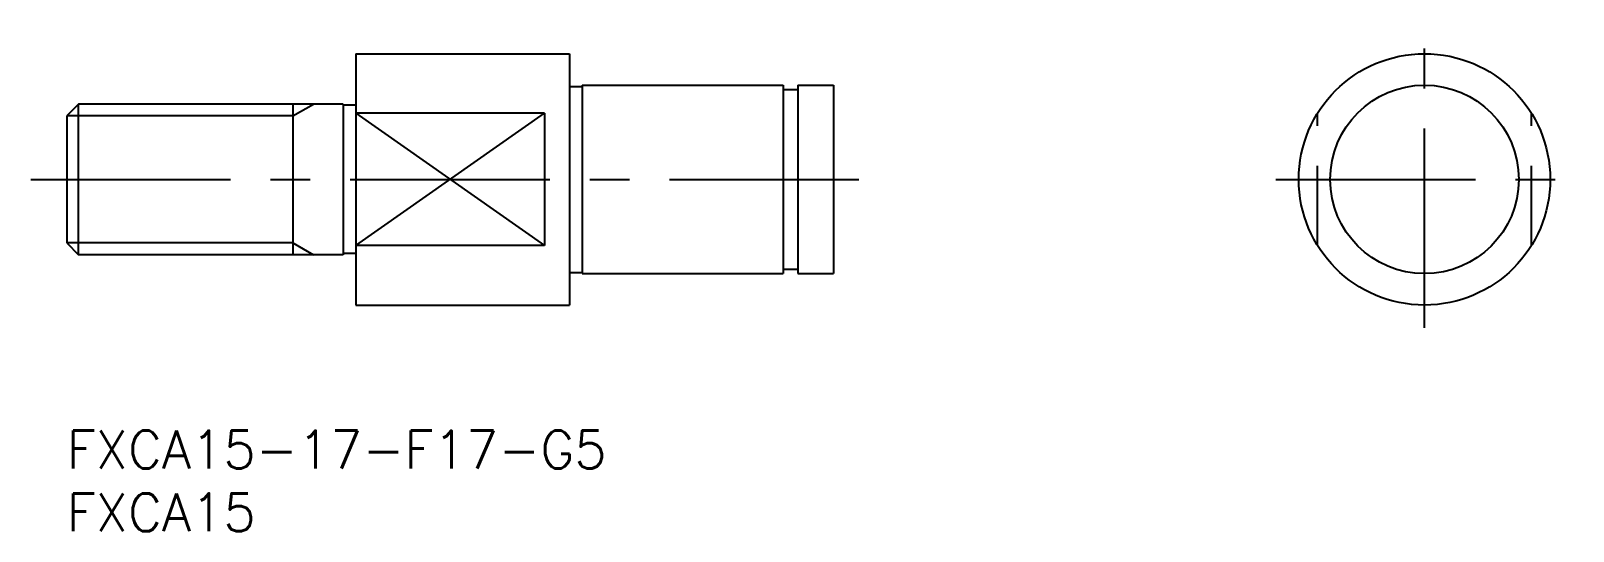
# Model space of a CAD drawing. Extents: x -3 to 120, y -8 to 32.
import ezdxf

# ---------------------------------------------------------------- set-up
doc = ezdxf.new("R2010")
doc.units = 0
doc.header["$LTSCALE"] = 0.5
doc.linetypes.add('CENTER', pattern=[50.8, 31.75, -6.35, 6.35, -6.35])
doc.linetypes.add('DASHED', pattern=[19.05, 12.7, -6.35])
for name, color, linetype in [('MSM_CENTER', 1, 'CENTER'), ('MSM_CONTINUOUS', 7, 'CONTINUOUS'), ('MSM_DASHED', 4, 'DASHED'), ('MSM_NARROW', 5, 'CONTINUOUS'), ('MSM_PART_NUMBER', 7, 'CONTINUOUS')]:
    doc.layers.add(name, color=color, linetype=linetype)
doc.styles.get("Standard").update_dxf_attribs({"font": 'txt.shx', "height": 3, "bigfont": 'bigfont.shx'})

# ---------------------------------------------------------------- blocks, each defined once
blk = doc.blocks.new('*U3')
at = {"layer": 'MSM_PART_NUMBER'}
blk.add_text('FXCA15-17-F17-G5', height=3, dxfattribs=at).set_placement((0, -3))
blk = doc.blocks.new('*U4')
at = {"layer": 'MSM_PART_NUMBER'}
blk.add_text('FXCA15', height=3, dxfattribs=at).set_placement((0, -8))

msp = doc.modelspace()

# ---------------------------------------------------------------- linework, layer by layer
at = {"layer": 'MSM_CENTER'}
for p, q in [((108, 8.18), (108, 31.82)), ((-2.85, 20), (63, 20)), ((96.18, 20), (119.82, 20))]:
    msp.add_line(p, q, dxfattribs=at)
at = {"layer": 'MSM_CONTINUOUS'}
for p, q in [((23, 30), (23, 10)), ((23, 30), (40, 30)), ((40, 30), (40, 10)), ((40, 27.4), (41, 27.4)), ((41, 27.5), (57, 27.5)), ((41, 27.5), (41, 12.5)), ((57, 27.5), (57, 12.5)), ((57, 27.15), (58.15, 27.15)), ((58.15, 27.5), (58.15, 12.5)), ((58.15, 27.5), (61, 27.5)), ((61, 27.5), (61, 12.5)), ((0.95, 26), (0, 25.05)), ((22, 26), (0.95, 26)), ((0.95, 14), (0.95, 26)), ((18, 26), (18, 14)), ((22, 26), (22, 14)), ((23, 25.9), (22, 25.9)), ((0, 25.05), (0, 14.95)), ((38, 25.27), (23, 25.27)), ((38, 25.27), (38, 14.73)), ((0, 14.95), (0.95, 14)), ((38, 14.73), (23, 14.73)), ((22, 14), (0.95, 14)), ((23, 14.1), (22, 14.1)), ((40, 12.6), (41, 12.6)), ((41, 12.5), (57, 12.5)), ((57, 12.85), (58.15, 12.85)), ((58.15, 12.5), (61, 12.5)), ((23, 10), (40, 10))]:
    msp.add_line(p, q, dxfattribs=at)
for radius in [10, 7.5]:
    msp.add_circle((108, 20), radius, dxfattribs=at)
at = {"layer": 'MSM_DASHED'}
for p, q in [((99.5, 14.73), (99.5, 25.27)), ((116.5, 14.73), (116.5, 25.27))]:
    msp.add_line(p, q, dxfattribs=at)
at = {"layer": 'MSM_NARROW'}
for p, q in [((18, 25.05), (19.64, 26)), ((18, 25.05), (0, 25.05)), ((23, 25.27), (38, 14.73)), ((23, 14.73), (38, 25.27)), ((18, 14.95), (0, 14.95)), ((18, 14.95), (19.64, 14))]:
    msp.add_line(p, q, dxfattribs=at)

# ---------------------------------------------------------------- block references
at = {"layer": 'MSM_CONTINUOUS'}
for name in ['*U3', '*U4']:
    msp.add_blockref(name, (0, 0), dxfattribs=at)

doc.saveas('drawing.dxf')
